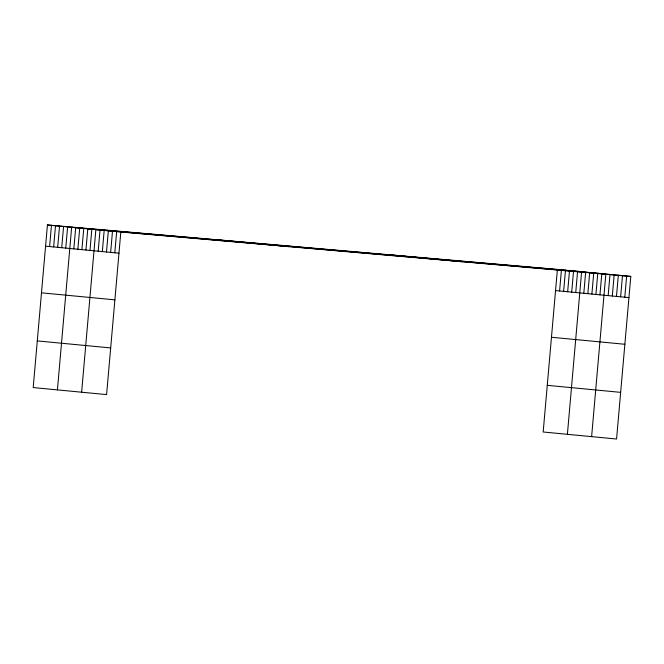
<?xml version="1.0" encoding="UTF-8"?>
<svg xmlns="http://www.w3.org/2000/svg" width="664" height="664" viewBox="0 0 664 664"><rect width="100%" height="100%" fill="white"/><g stroke="black" fill="none" stroke-linecap="round" stroke-linejoin="round"><path stroke-width="1" d="M47.426 224.98L33.2 387.568L106.597 394.599L120.823 232.002L47.426 224.98L557.403 269.401L630.8 276.431L616.574 439.02L543.177 431.998L557.403 269.401M49.609 246.552L51.46 225.362M53.643 246.942L55.502 225.752M57.685 247.323L59.536 226.142M61.719 247.713L63.57 226.524M65.753 248.095L67.612 226.914M57.419 389.892L71.646 227.296L581.622 271.725L567.396 434.314M73.829 248.867L75.679 227.686M77.862 249.257L79.721 228.067M81.904 249.647L83.755 228.457M85.938 250.029L87.789 228.839M89.972 250.419L91.831 229.229M81.639 392.208L95.865 229.611L605.842 274.041L591.624 436.63M98.172 251.199L100.023 230.01M102.331 251.598L104.182 230.408M106.489 251.996L108.34 230.806M110.647 252.395L112.498 231.205M114.806 252.793L116.665 231.603M559.586 290.981L561.445 269.791M563.628 291.363L565.479 270.173M567.662 291.753L569.513 270.563M571.696 292.135L573.555 270.945M575.738 292.525L577.589 271.335M583.805 293.297L585.665 272.107M587.847 293.679L589.698 272.497M591.881 294.069L593.732 272.879M595.915 294.459L597.774 273.269M599.957 294.841L601.808 273.651M608.149 295.629L610.009 274.439M612.308 296.028L614.167 274.838M616.466 296.426L618.325 275.236M620.624 296.816L622.483 275.635M624.791 297.215L626.642 276.033M120.823 232.002L630.8 276.431M389.112 254.744L462.509 261.765M215.717 239.638L289.114 246.659M555.552 290.591L628.949 297.613M45.575 246.17L118.964 253.191M551.469 337.254L624.865 344.276M41.492 292.832L114.88 299.854M547.26 385.336L620.657 392.358M37.284 340.906L110.68 347.936"/></g></svg>
